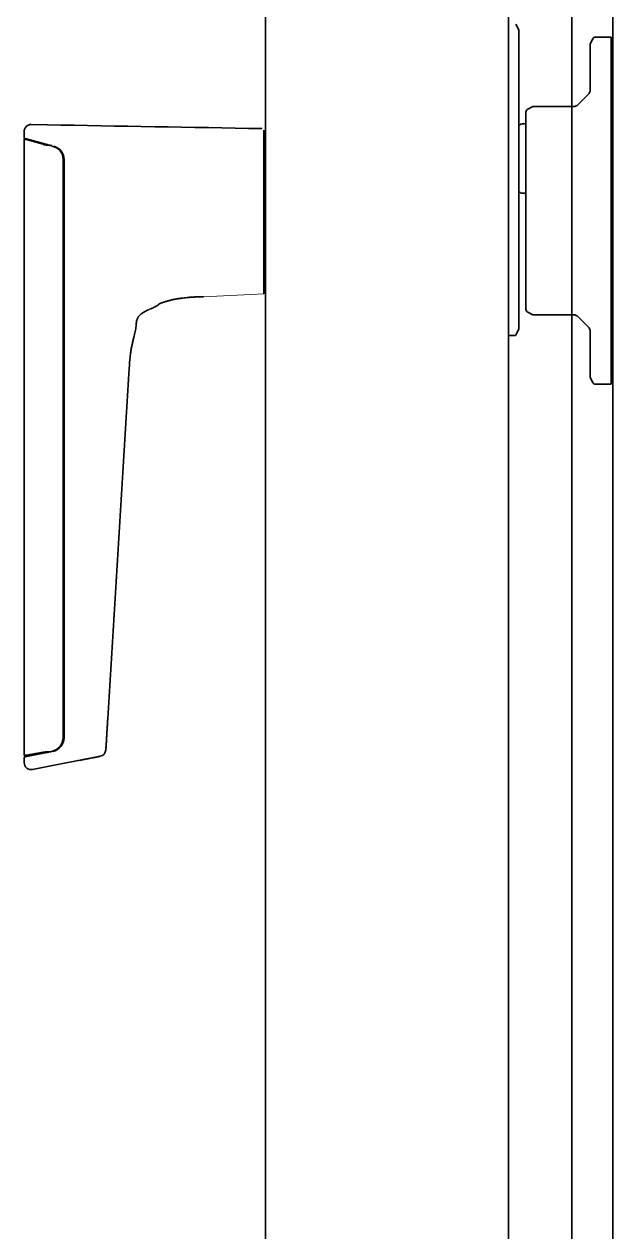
# Model space of a CAD drawing. Extents: x -760 to 4209, y 5795 to 10697.
# Drawn here: x 351 to 520.5, y 8347.3 to 8695.1 of the extents above; entities that cross this region are included whole.
import ezdxf

# ---------------------------------------------------------------- set-up
doc = ezdxf.new("R2010")
doc.units = 0
doc.header["$LTSCALE"] = 5
doc.layers.get('0').update_dxf_attribs({"linetype": 'CONTINUOUS', "lineweight": 0})
doc.layers.add('1', color=7, linetype='CONTINUOUS', true_color=0xffffff)

msp = doc.modelspace()

# ---------------------------------------------------------------- linework, layer by layer
msp.add_line((420.04, 8617.42), (402.71, 8616.63))
at = {"layer": '1', "color": 7, "linetype": 'Continuous', "lineweight": 35}
for p, q in [((420.54, 8055.9), (420.54, 9169.4)), ((508.73, 8426.4), (508.73, 9166.9)), ((520.54, 8011.34), (520.54, 9157.1)), ((490.54, 8055.9), (490.54, 9130.73)), ((492.65, 8695.13), (493.46, 8693.51)), ((493.51, 8693.28), (493.51, 8689.4)), ((514.12, 8689.61), (514.73, 8690.85)), ((515.63, 8691.4), (520.01, 8691.4)), ((520.01, 8691.4), (520.01, 8687.4)), ((493.51, 8689.4), (493.51, 8611.4)), ((514.01, 8689.17), (514.01, 8687.4)), ((514.01, 8676.23), (514.01, 8687.4)), ((520.01, 8687.4), (520.01, 8595.4)), ((510.6, 8671.99), (513.42, 8674.82)), ((495.51, 8613.02), (495.51, 8669.78)), ((497.3, 8671.3), (496.06, 8670.68)), ((497.75, 8671.4), (499.51, 8671.4)), ((499.51, 8671.4), (509.18, 8671.4)), ((353.07, 8666.21), (357.73, 8666.12)), ((493.72, 8666.11), (493.51, 8665.9)), ((495.01, 8666.4), (494.42, 8666.4)), ((351.04, 8662.47), (351.04, 8664.21)), ((351.04, 8662.08), (351.62, 8662.08)), ((351.04, 8661.98), (351.04, 8662.08)), ((351.04, 8484.48), (351.04, 8661.98)), ((351.74, 8662.05), (351.26, 8662.18)), ((352.33, 8661.89), (351.62, 8661.89)), ((356.52, 8660.54), (351.62, 8661.89)), ((356.6, 8660.75), (351.74, 8662.05)), ((352.33, 8661.89), (357.22, 8660.54)), ((352.79, 8661.76), (352.79, 8661.77)), ((352.86, 8661.75), (352.86, 8661.74)), ((357.22, 8660.54), (356.52, 8660.54)), ((356.52, 8660.44), (356.52, 8660.54)), ((357.78, 8660.43), (356.6, 8660.75)), ((357.91, 8660.36), (357.89, 8660.36)), ((359.05, 8660.13), (357.89, 8660.36)), ((357.89, 8660.26), (357.89, 8660.36)), ((359.05, 8660.03), (357.89, 8660.26)), ((357.91, 8660.36), (358.5, 8660.24)), ((362.28, 8656.1), (362.28, 8489.53)), ((362.54, 8489.59), (362.54, 8656.09)), ((420.03, 8645.23), (420.54, 8645.23)), ((493.51, 8646.9), (493.72, 8646.69)), ((494.42, 8646.4), (495.01, 8646.4)), ((420.04, 8643.03), (420.04, 8639.78)), ((420.03, 8636.73), (420.54, 8636.73)), ((520.27, 8630.84), (520.25, 8630.84)), ((520.54, 8631.35), (520.51, 8631.35)), ((520.51, 8631.35), (520.54, 8631.29)), ((520.01, 8621.45), (520.51, 8621.45)), ((520.52, 8621.46), (520.54, 8621.49)), ((493.51, 8607.52), (493.51, 8611.4)), ((496.06, 8612.13), (497.3, 8611.51)), ((499.51, 8611.4), (497.75, 8611.4)), ((509.18, 8611.4), (499.51, 8611.4)), ((513.42, 8607.99), (510.6, 8610.82)), ((492.65, 8605.68), (493.46, 8607.3)), ((514.01, 8595.4), (514.01, 8606.57)), ((492.2, 8605.4), (490.54, 8605.4)), ((514.01, 8593.64), (514.01, 8595.4)), ((514.73, 8591.95), (514.12, 8593.19)), ((520.01, 8595.4), (520.01, 8591.4)), ((520.01, 8591.4), (515.63, 8591.4)), ((351.04, 8484.58), (351.62, 8484.58)), ((351.04, 8484.48), (351.62, 8484.48)), ((356.52, 8485.43), (351.62, 8484.58)), ((356.52, 8485.33), (351.62, 8484.48)), ((352.33, 8484.48), (351.62, 8484.48)), ((351.76, 8484.2), (356.62, 8485.15)), ((352.33, 8484.48), (357.22, 8485.33)), ((356.62, 8485.15), (357.8, 8485.37)), ((357.8, 8485.37), (359.3, 8485.67)), ((358.77, 8485.66), (357.89, 8485.55)), ((358.77, 8485.56), (357.89, 8485.45)), ((357.91, 8485.45), (357.89, 8485.45)), ((357.91, 8485.45), (358.73, 8485.55)), ((358.79, 8485.56), (358.77, 8485.56)), ((351.04, 8482.41), (351.04, 8483.81)), ((351.28, 8484.11), (351.76, 8484.2)), ((358.28, 8481.39), (353.42, 8480.45)), ((366.14, 8482.92), (358.28, 8481.39)), ((508.73, 8381.41), (508.73, 8426.4)), ((508.73, 8157.15), (508.73, 8381.41))]:
    msp.add_line(p, q, dxfattribs=at)
for centre, radius, start, end in [((493.01, 8693.28), 0.5, 0, 26.5651), ((515.01, 8689.17), 1, 153.4349, 180), ((515.63, 8690.4), 1, 90, 153.4349), ((512.01, 8676.23), 2, 315, 0), ((496.51, 8669.78), 1, 116.5651, 180), ((497.75, 8670.4), 1, 90, 116.5651), ((509.18, 8673.4), 2, 270, 315), ((353.04, 8664.21), 2, 89, 180), ((494.42, 8665.4), 1, 90, 135), ((495.01, 8666.9), 0.5, 270, 0), ((351.34, 8662.47), 0.3, 180, 255), ((358.54, 8656.09), 4, 0, 75), ((494.42, 8647.4), 1, 225, 270), ((495.01, 8645.9), 0.5, 0, 90), ((496.51, 8613.02), 1, 180, 243.4349), ((497.75, 8612.4), 1, 243.4349, 270), ((509.18, 8609.4), 2, 45, 90), ((493.01, 8607.52), 0.5, 333.4349, 0), ((512.01, 8606.57), 2, 0, 45), ((492.2, 8605.9), 0.5, 270, 333.4349), ((515.01, 8593.64), 1, 180, 206.5651), ((515.63, 8592.4), 1, 206.5651, 270), ((358.54, 8489.59), 4, 281, 0), ((351.34, 8483.81), 0.3, 101, 180), ((353.04, 8482.41), 2, 180, 281)]:
    msp.add_arc(centre, radius, start, end, dxfattribs=at)
for centre, major_axis, ratio, start_param, end_param in [((358.28, 8656.1), (0, -4), 0.999762, 1.570796, 2.949606), ((358.28, 8489.63), (0, -4), 0.999762, 0.122173, 1.570796), ((372.56, 8486.21), (-0.38, 1.96), 1, 3.141608, 4.455737)]:
    msp.add_ellipse(centre, major_axis=major_axis, ratio=ratio, start_param=start_param, end_param=end_param, dxfattribs=at)
for points, degree in [([(357.73, 8666.12), (378.33, 8665.76), (398.94, 8665.41), (419.54, 8665.05)], 3), ([(520.27, 8630.84), (520.15, 8631.09), (520.02, 8631.34)], 2), ([(520.5, 8631.34), (520.38, 8631.1), (520.26, 8630.86)], 2), ([(375.11, 8495.1), (381.28, 8595.98)], 1), ([(374.56, 8486.08), (375.11, 8495.1)], 1)]:
    msp.add_open_spline(points, degree=degree, dxfattribs=at)
for points, knots in [([(351.62, 8661.89), (351.53, 8661.91), (351.44, 8661.92), (351.3, 8661.96), (351.24, 8661.97), (351.14, 8662), (351.1, 8662.02), (351.05, 8662.05), (351.04, 8662.07), (351.04, 8662.08)], [0, 0, 0, 0, 0.25, 0.25, 0.5, 0.5, 0.75, 0.75, 1, 1, 1, 1]), ([(420.04, 8664.55), (420.04, 8664.55), (420.04, 8664.51), (420.04, 8664.37), (420.04, 8664.26), (420.04, 8664.1), (420.04, 8664.07), (420.04, 8663.99), (420.04, 8663.93), (420.04, 8663.8), (420.04, 8663.7), (420.04, 8663.39), (420.04, 8662.91), (420.04, 8662.3), (420.04, 8661.8), (420.04, 8661.62), (420.04, 8661.39), (420.04, 8661.34), (420.04, 8661.25), (420.04, 8661.11), (420.04, 8660.96), (420.04, 8660.47), (420.04, 8660.04), (420.04, 8659.15), (420.04, 8658.68), (420.04, 8657.68), (420.04, 8657.16), (420.04, 8656.47), (420.04, 8656.33), (420.04, 8656.05), (420.04, 8655.91), (420.04, 8655.49), (420.04, 8655.2), (420.04, 8654.32), (420.04, 8653.72), (420.04, 8652.49), (420.04, 8651.86), (420.04, 8650.89), (420.04, 8650.56), (420.04, 8649.89), (420.04, 8649.56), (420.04, 8648.55), (420.04, 8647.87), (420.04, 8646.51), (420.04, 8645.82), (420.04, 8644.43), (420.04, 8643.73), (420.04, 8643.03)], [0, 0, 0, 0, 0.0625, 0.0625, 0.125, 0.125, 0.132813, 0.140625, 0.15625, 0.15625, 0.1875, 0.1875, 0.25, 0.3125, 0.3125, 0.34375, 0.34375, 0.351563, 0.351563, 0.359375, 0.375, 0.375, 0.4375, 0.4375, 0.5, 0.5, 0.5625, 0.5625, 0.578125, 0.578125, 0.59375, 0.59375, 0.625, 0.625, 0.6875, 0.6875, 0.75, 0.75, 0.78125, 0.78125, 0.8125, 0.8125, 0.875, 0.875, 0.9375, 0.9375, 1, 1, 1, 1]), ([(357.89, 8660.36), (357.76, 8660.37), (357.63, 8660.39), (357.38, 8660.42), (357.26, 8660.43), (357.03, 8660.47), (356.92, 8660.48), (356.71, 8660.51), (356.61, 8660.53), (356.52, 8660.54)], [0, 0, 0, 0, 0.25, 0.25, 0.5, 0.5, 0.75, 0.75, 1, 1, 1, 1]), ([(357.89, 8660.26), (357.76, 8660.27), (357.63, 8660.29), (357.38, 8660.32), (357.26, 8660.33), (357.03, 8660.37), (356.92, 8660.38), (356.71, 8660.41), (356.61, 8660.43), (356.52, 8660.44)], [0, 0, 0, 0, 0.25, 0.25, 0.5, 0.5, 0.75, 0.75, 1, 1, 1, 1]), ([(357.22, 8660.54), (357.27, 8660.53), (357.32, 8660.51), (357.42, 8660.48), (357.48, 8660.47), (357.6, 8660.43), (357.66, 8660.42), (357.78, 8660.39), (357.85, 8660.37), (357.91, 8660.36)], [0, 0, 0, 0, 0.25, 0.25, 0.5, 0.5, 0.75, 0.75, 1, 1, 1, 1]), ([(420.04, 8639.78), (420.04, 8639.04), (420.04, 8638.31), (420.04, 8636.86), (420.04, 8636.14), (420.04, 8635.24), (420.04, 8635.06), (420.04, 8634.79), (420.04, 8634.7), (420.04, 8634.52), (420.04, 8634.08), (420.04, 8633.64), (420.04, 8632.59), (420.04, 8631.23), (420.04, 8629.91), (420.04, 8628.95), (420.04, 8628.63), (420.04, 8628.16), (420.04, 8628), (420.04, 8627.77), (420.04, 8627.69), (420.04, 8627.54), (420.04, 8627.46), (420.04, 8626.78), (420.04, 8626.19), (420.04, 8625.06), (420.04, 8624.52), (420.04, 8623.49), (420.04, 8623), (420.04, 8622.47), (420.04, 8622.41), (420.04, 8622.3), (420.04, 8622.24), (420.04, 8622.07), (420.04, 8621.96), (420.04, 8621.63), (420.04, 8621.42), (420.04, 8620.81), (420.04, 8620.43), (420.04, 8619.74), (420.04, 8619.42), (420.04, 8619), (420.04, 8618.87), (420.04, 8618.71), (420.04, 8618.68), (420.04, 8618.62), (420.04, 8618.53), (420.04, 8618.45), (420.04, 8618.18), (420.04, 8618), (420.04, 8617.71), (420.04, 8617.61), (420.04, 8617.46), (420.04, 8617.42), (420.04, 8617.42)], [0, 0, 0, 0, 0.0625, 0.0625, 0.125, 0.125, 0.140625, 0.140625, 0.148438, 0.148438, 0.15625, 0.1875, 0.1875, 0.25, 0.3125, 0.3125, 0.34375, 0.34375, 0.359375, 0.359375, 0.367188, 0.367188, 0.375, 0.375, 0.4375, 0.4375, 0.5, 0.5, 0.5625, 0.5625, 0.570313, 0.570313, 0.578125, 0.578125, 0.59375, 0.59375, 0.625, 0.625, 0.6875, 0.6875, 0.75, 0.75, 0.78125, 0.78125, 0.789063, 0.789063, 0.796875, 0.8125, 0.8125, 0.875, 0.875, 0.9375, 0.9375, 1, 1, 1, 1]), ([(520.51, 8621.45), (520.51, 8621.45), (520.51, 8621.45), (520.5, 8621.46), (520.5, 8621.47), (520.49, 8621.5), (520.48, 8621.53), (520.47, 8621.59), (520.47, 8621.63), (520.46, 8621.7), (520.46, 8621.73), (520.45, 8621.78), (520.45, 8621.81), (520.44, 8621.9), (520.43, 8622.04), (520.42, 8622.2), (520.41, 8622.37), (520.41, 8622.47), (520.4, 8622.59), (520.4, 8622.62), (520.4, 8622.67), (520.39, 8622.75), (520.39, 8622.83), (520.38, 8622.99), (520.37, 8623.22), (520.36, 8623.47), (520.35, 8623.67), (520.35, 8623.73), (520.35, 8623.83), (520.35, 8623.87), (520.34, 8623.94), (520.34, 8623.97), (520.34, 8624.14), (520.33, 8624.42), (520.32, 8624.72), (520.31, 8625.01), (520.3, 8625.16), (520.29, 8625.36), (520.29, 8625.39), (520.29, 8625.47), (520.29, 8625.59), (520.28, 8625.71), (520.27, 8625.94), (520.27, 8626.1), (520.26, 8626.29), (520.26, 8626.33), (520.26, 8626.41), (520.26, 8626.45), (520.25, 8626.57), (520.25, 8626.65), (520.24, 8626.89), (520.24, 8627.04), (520.23, 8627.27), (520.23, 8627.35), (520.22, 8627.51), (520.22, 8627.58), (520.21, 8627.81), (520.21, 8627.96), (520.2, 8628.26), (520.19, 8628.54), (520.18, 8628.82), (520.17, 8628.99), (520.17, 8629.02), (520.17, 8629.09), (520.17, 8629.12), (520.16, 8629.22), (520.16, 8629.28), (520.15, 8629.47), (520.14, 8629.72), (520.13, 8629.94), (520.13, 8630.1), (520.12, 8630.17), (520.12, 8630.25), (520.12, 8630.3), (520.11, 8630.32), (520.11, 8630.44), (520.1, 8630.53), (520.09, 8630.7), (520.08, 8630.85), (520.07, 8630.97), (520.07, 8631.04), (520.07, 8631.06), (520.06, 8631.08), (520.06, 8631.09), (520.06, 8631.13), (520.06, 8631.15), (520.05, 8631.22), (520.04, 8631.28), (520.03, 8631.32), (520.02, 8631.34), (520.02, 8631.34), (520.02, 8631.34)], [0, 0, 0, 0, 0.006182, 0.006182, 0.037092, 0.037092, 0.068002, 0.068002, 0.098912, 0.098912, 0.114367, 0.114367, 0.129822, 0.129822, 0.160732, 0.191642, 0.191642, 0.222552, 0.222552, 0.230279, 0.230279, 0.238007, 0.253462, 0.253462, 0.284372, 0.315282, 0.315282, 0.330737, 0.330737, 0.338464, 0.338464, 0.346192, 0.346192, 0.377102, 0.408012, 0.408012, 0.438922, 0.438922, 0.446649, 0.446649, 0.454377, 0.469832, 0.469832, 0.500742, 0.500742, 0.508469, 0.508469, 0.516197, 0.516197, 0.531652, 0.531652, 0.562562, 0.562562, 0.578017, 0.578017, 0.593472, 0.593472, 0.624382, 0.624382, 0.655292, 0.686202, 0.686202, 0.693929, 0.693929, 0.701657, 0.701657, 0.717112, 0.717112, 0.748022, 0.778932, 0.778932, 0.794387, 0.802114, 0.802114, 0.809842, 0.809842, 0.840752, 0.840752, 0.871662, 0.902572, 0.902572, 0.910299, 0.910299, 0.918027, 0.918027, 0.933482, 0.933482, 0.964392, 0.995302, 0.995302, 1, 1, 1, 1]), ([(402.71, 8616.63), (402.66, 8616.63), (402.58, 8616.63), (402.45, 8616.62), (402.32, 8616.62), (402.19, 8616.62), (402.06, 8616.62), (401.94, 8616.61), (401.81, 8616.61), (401.69, 8616.61), (401.56, 8616.6), (401.44, 8616.6), (401.32, 8616.59), (401.19, 8616.59), (401.07, 8616.58), (400.95, 8616.58), (400.83, 8616.57), (400.71, 8616.57), (400.59, 8616.56), (400.48, 8616.56), (400.36, 8616.55), (400.24, 8616.54), (400.13, 8616.54), (400.01, 8616.53), (399.9, 8616.52), (399.78, 8616.52), (399.67, 8616.51), (399.56, 8616.5), (399.45, 8616.5), (399.34, 8616.49), (399.22, 8616.48), (399.11, 8616.47), (399.01, 8616.46), (398.9, 8616.46), (398.79, 8616.45), (398.68, 8616.44), (398.4, 8616.41), (397.88, 8616.37), (397.11, 8616.28), (396.22, 8616.17), (395.23, 8616.02), (394.38, 8615.87), (393.72, 8615.73), (393.26, 8615.62), (392.82, 8615.51), (392.39, 8615.4), (391.97, 8615.28), (391.56, 8615.15), (391.16, 8615.02), (390.77, 8614.89), (390.39, 8614.74), (390.1, 8614.63), (389.88, 8614.54), (389.8, 8614.5), (389.75, 8614.48), (389.75, 8614.48)], [0, 0, 0, 0, 0.009872, 0.019683, 0.029433, 0.039123, 0.048753, 0.058324, 0.067837, 0.077291, 0.086688, 0.096028, 0.105311, 0.114539, 0.12371, 0.132827, 0.141889, 0.150897, 0.159851, 0.168752, 0.1776, 0.186396, 0.195141, 0.203833, 0.212475, 0.221066, 0.229607, 0.238099, 0.246541, 0.254934, 0.263279, 0.271576, 0.279825, 0.288027, 0.296182, 0.304291, 0.312354, 0.361118, 0.420112, 0.488181, 0.564112, 0.646709, 0.682887, 0.71828, 0.752931, 0.786879, 0.820163, 0.852821, 0.88489, 0.916406, 0.947404, 0.977918, 0.987818, 0.999962, 1, 1, 1, 1]), ([(383.61, 8610.22), (383.63, 8610.31), (383.7, 8610.47), (383.84, 8610.71), (383.95, 8610.87), (384.08, 8611.04), (384.23, 8611.2), (384.39, 8611.36), (384.64, 8611.58), (385.24, 8612.02), (386.16, 8612.54), (387.38, 8613.1), (388.66, 8613.65), (389.6, 8614.12), (389.78, 8614.39), (389.73, 8614.5)], [0, 0, 0, 0, 0.023349, 0.032184, 0.040331, 0.048192, 0.05629, 0.065183, 0.075369, 0.101082, 0.180904, 0.308057, 0.492081, 0.743486, 1, 1, 1, 1]), ([(381.28, 8595.98), (381.34, 8597.05), (381.47, 8598.6), (381.72, 8600.62), (381.94, 8601.98), (382.2, 8603.26), (382.61, 8604.9), (383, 8606.33), (383.22, 8607.77), (383.32, 8608.91), (383.39, 8609.7), (383.56, 8610.11), (383.61, 8610.22)], [0, 0, 0, 0, 0.144091, 0.20579, 0.261659, 0.315879, 0.376372, 0.53655, 0.728178, 0.906368, 0.975669, 1, 1, 1, 1]), ([(357.89, 8485.55), (357.63, 8485.53), (357.38, 8485.51), (356.91, 8485.47), (356.7, 8485.45), (356.52, 8485.43)], [0, 0, 0, 0, 0.5, 0.5, 1, 1, 1, 1]), ([(357.89, 8485.45), (357.63, 8485.43), (357.38, 8485.41), (356.91, 8485.37), (356.7, 8485.35), (356.52, 8485.33)], [0, 0, 0, 0, 0.5, 0.5, 1, 1, 1, 1]), ([(357.22, 8485.33), (357.31, 8485.35), (357.42, 8485.37), (357.66, 8485.41), (357.78, 8485.43), (357.91, 8485.45)], [0, 0, 0, 0, 0.5, 0.5, 1, 1, 1, 1]), ([(370.16, 8483.7), (370.09, 8483.69), (370.01, 8483.67), (369.85, 8483.64), (369.8, 8483.63), (369.72, 8483.62), (369.71, 8483.61), (369.68, 8483.61), (369.63, 8483.6), (369.58, 8483.59), (369.42, 8483.56), (369.28, 8483.53), (369.04, 8483.48), (368.96, 8483.47), (368.85, 8483.45), (368.83, 8483.44), (368.79, 8483.44), (368.76, 8483.43), (368.7, 8483.42), (368.65, 8483.41), (368.43, 8483.37), (368.24, 8483.33), (367.95, 8483.27), (367.85, 8483.25), (367.69, 8483.22), (367.64, 8483.21), (367.54, 8483.19), (367.48, 8483.18), (367.22, 8483.13), (367.01, 8483.09), (366.58, 8483.01), (366.36, 8482.96), (366.14, 8482.92)], [0, 0, 0, 0, 0.125, 0.125, 0.1875, 0.1875, 0.203125, 0.203125, 0.21875, 0.25, 0.25, 0.375, 0.375, 0.4375, 0.4375, 0.453125, 0.453125, 0.46875, 0.46875, 0.5, 0.5, 0.625, 0.625, 0.6875, 0.6875, 0.71875, 0.71875, 0.75, 0.75, 0.875, 0.875, 1, 1, 1, 1]), ([(372.95, 8484.24), (372.95, 8484.24), (372.95, 8484.24), (372.95, 8484.24), (372.95, 8484.24), (372.94, 8484.24), (372.94, 8484.24), (372.93, 8484.24), (372.92, 8484.24), (372.87, 8484.23), (372.83, 8484.22), (372.71, 8484.2), (372.64, 8484.18), (372.46, 8484.15), (372.36, 8484.13), (372.13, 8484.09), (372, 8484.06), (371.71, 8484), (371.39, 8483.94), (370.83, 8483.83), (370.39, 8483.75), (370.16, 8483.7)], [0, 0, 0, 0, 0.000465, 0.000465, 0.031701, 0.031701, 0.062936, 0.062936, 0.125407, 0.125407, 0.250349, 0.250349, 0.375291, 0.375291, 0.500233, 0.500233, 0.625175, 0.625175, 0.750116, 0.875058, 1, 1, 1, 1])]:
    msp.add_open_spline(points, degree=3, knots=knots, dxfattribs=at)
for points in [[(520.03, 8655.9), (520.1, 8655.9), (520.17, 8655.9), (520.24, 8655.9), (520.32, 8655.9), (520.36, 8655.9), (520.4, 8655.9), (520.45, 8655.9), (520.51, 8655.9)], [(520.03, 8655.8), (520.1, 8655.8), (520.17, 8655.8), (520.24, 8655.8), (520.32, 8655.8), (520.36, 8655.8), (520.4, 8655.8), (520.45, 8655.8), (520.51, 8655.8)]]:
    msp.add_rational_spline(points, [0.538716701784, 0.540045731978, 0.541398441519, 0.542774830409, 0.544174898647, 0.535909248976, 0.531320882017, 0.530409797772, 0.53317599624], degree=4, knots=[0, 0, 0, 0, 0, 0.661539, 0.661539, 0.661539, 0.661539, 1, 1, 1, 1, 1], dxfattribs=at)

doc.saveas('drawing.dxf')
